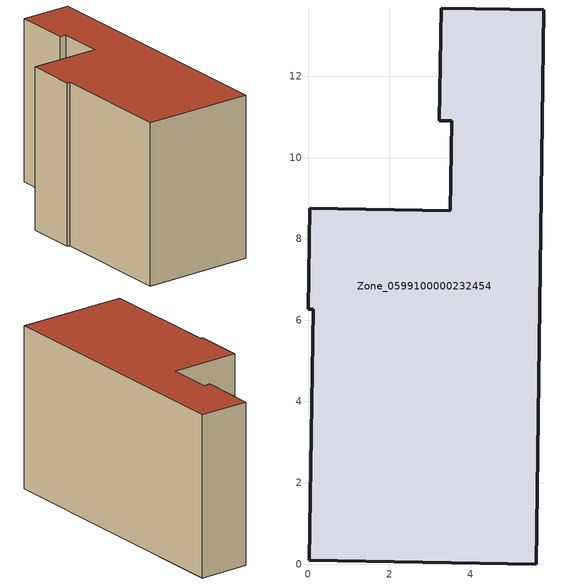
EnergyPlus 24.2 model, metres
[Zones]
Zone_0599100000232454
 floor ground (C_G): 0.13,6.27 0,6.27 0.04,8.75 3.5,8.69 3.54,10.9 3.22,10.9 3.27,13.68 5.8,13.64 5.61,0 0.03,0.09 z0
 wall outside (C_F): 5.8,13.64 3.27,13.68 3.22,10.9 3.54,10.9 3.5,8.69 0.04,8.75 0,6.27 0.13,6.27 0.03,0.09 5.61,0 5.8,13.64 z0:8.21
 roof outside (C_R): 3.54,10.9 3.5,8.69 0.04,8.75 0,6.27 0.13,6.27 0.03,0.09 5.61,0 5.8,13.64 3.27,13.68 3.22,10.9 z8.21
[BUILDING]
Pand.0599100000232454: North Axis=0; Terrain=City; Loads Convergence Tolerance Value=0.04; Temperature Convergence Tolerance Value=0.4; Solar Distribution=FullExterior; Maximum Number of Warmup Days=25; Minimum Number of Warmup Days=1
[Site:Location]
Rotterdam.The.Hague.AP_ZH_NLD Design_Conditions: Latitude=51.96; Longitude=4.45; Time Zone=1; Elevation=-4.5
[SITE:GROUNDTEMPERATURE:BUILDINGSURFACE]
18, 18, 18, 18, 18, 18, 18, 18, 18, 18, 18, 18
[MATERIAL] Thermal Absorptance=0.9; Solar Absorptance=0.7; Visible Absorptance=0.7
Name | Roughness | Thickness | Conductivity | Density | Specific Heat
G.TI.1975-1991 | MediumSmooth | 0.15 | 0.288461 | 540 | 1210
F.TI.1975-1991 | Rough | 0.3 | 0.230769 | 1920 | 840
R.TI.1975-1991 | MediumRough | 0.2 | 0.153846 | 1500 | 1000
[CONSTRUCTION]
C_G: G.TI.1975-1991
C_F: F.TI.1975-1991
C_R: R.TI.1975-1991
[ZONE]
Zone_0599100000232454: Type=1; Multiplier=1; Ceiling Height=Autocalculate; Volume=Autocalculate; Floor Area=autocalculate; Part of Total Floor Area=Yes
[ZONEINFILTRATION:DESIGNFLOWRATE]
Infil_Zone_0599100000232454: Zone or ZoneList or Space or SpaceList=Zone_0599100000232454; Schedule=AlwaysOn; Design Flow Rate Calculation Method=Flow/Area; Flow Rate per Floor Area=0.003; Constant Term Coefficient=1; Temperature Term Coefficient=0; Velocity Term Coefficient=0; Velocity Squared Term Coefficient=0
[HVACTEMPLATE:ZONE:IDEALLOADSAIRSYSTEM]
Zone_0599100000232454: Maximum Heating Supply Air Temperature=50; Minimum Cooling Supply Air Temperature=13; Maximum Heating Supply Air Humidity Ratio=0.0156; Minimum Cooling Supply Air Humidity Ratio=0.0077; Heating Limit=NoLimit; Cooling Limit=NoLimit; Dehumidification Control Type=ConstantSensibleHeatRatio; Cooling Sensible Heat Ratio=0.7; Dehumidification Setpoint=60; Humidification Control Type=None; Humidification Setpoint=30; Outdoor Air Method=None; Outdoor Air Flow Rate per Person=0.00944; Outdoor Air Flow Rate per Zone Floor Area=0; Outdoor Air Flow Rate per Zone=0; Demand Controlled Ventilation Type=None; Outdoor Air Economizer Type=NoEconomizer; Heat Recovery Type=None; Sensible Heat Recovery Effectiveness=0.7; Latent Heat Recovery Effectiveness=0.65
[ZONECONTROL:THERMOSTAT]
ThermostatControl_Zone_0599100000232454: Zone or ZoneList=Zone_0599100000232454; Control Type Schedule=DualSetpointControlType; Control 1=Thermostat_Zone_0599100000232454; Temperature Difference Between Cutout And Setpoint=0
[THERMOSTATSETPOINT:DUALSETPOINT]
Thermostat_Zone_0599100000232454: Heating Setpoint Temperature Schedule=HeatingSetpoint_Zone_0599100000232454; Cooling Setpoint Temperature Schedule=CoolingSetpoint_Zone_0599100000232454
[SCHEDULE:COMPACT]
HeatingSetpoint_Zone_0599100000232454: Through: 12/31, For: AllDays, Until: 24:00, 21
CoolingSetpoint_Zone_0599100000232454: Through: 12/31, For: AllDays, Until: 24:00, 24
DualSetpointControlType: Through: 12/31, For: AllDays, Until: 24:00, 4
AlwaysOn: Through: 12/31, For: AllDays, Until: 24:00, 1
